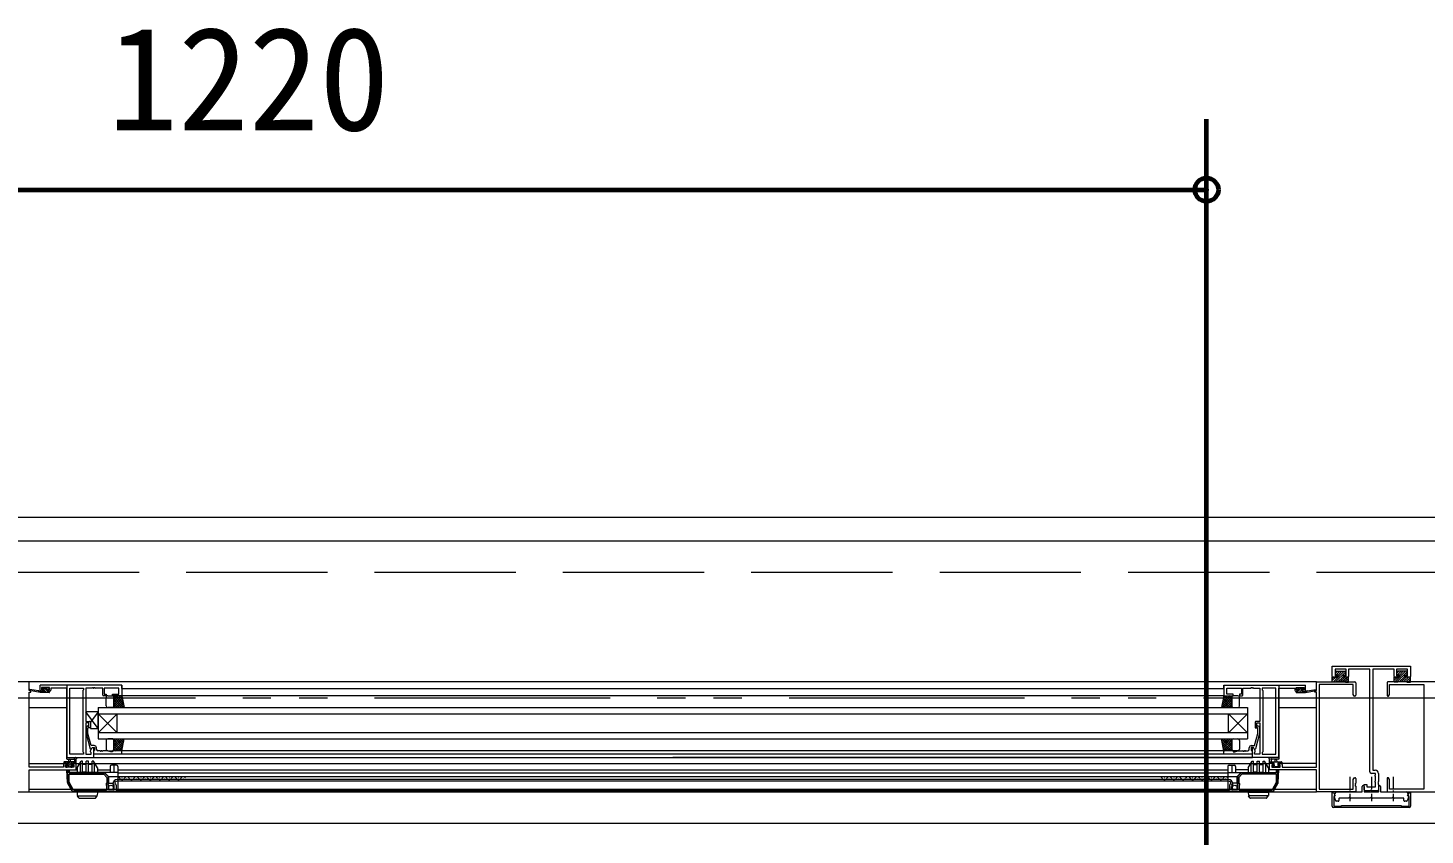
# Model space of a CAD drawing. Units: millimetres at full size, sheet at 1:30. Extents: x -16828 to 149130, y 47892 to 100313.
# Drawn here: x 12654 to 13544, y 63658 to 64172 of the extents above; entities that cross this region are included whole.
import ezdxf
from ezdxf.enums import TextEntityAlignment as Align

# ---------------------------------------------------------------- set-up
doc = ezdxf.new("R2010")
doc.units = ezdxf.units.MM
doc.header["$LTSCALE"] = 30
doc.header["$PDMODE"] = 32
doc.header["$PDSIZE"] = 15
doc.linetypes.add('DASHED3', pattern=[4, 3, -1])
doc.linetypes.add('DOUBLE_CHAIN1', pattern=[8.8, 5, -1, 0.6, -0.6, 0.6, -1])
for name, color, linetype, lineweight in [('0-1', 7, 'Continuous', 15), ('2-0_通芯', 7, 'DOUBLE_CHAIN1', 15), ('2-A_建具', 7, 'Continuous', 15), ('9-E_配管－給湯１：ＣＵＰ(Ｍ)', 1, 'Continuous', 60)]:
    doc.layers.add(name, color=color, linetype=linetype, lineweight=lineweight)
doc.styles.add('ＭＳ ゴシック', font='')
doc.styles.get('ＭＳ ゴシック').set_extended_font_data('MS Gothic')

msp = doc.modelspace()

# ---------------------------------------------------------------- linework, layer by layer
at = {"layer": '0-1'}
for p, q in [((-6110.04, 63845.86), (25484.96, 63845.86)), ((12459.96, 63665.86), (17909.96, 63665.86))]:
    msp.add_line(p, q, dxfattribs=at)
at = {"layer": '0-1', "linetype": 'DASHED3'}
msp.add_line((-925.04, 63825.86), (25384.96, 63825.86), dxfattribs=at)
at = {"layer": '2-0_通芯'}
msp.add_line((-9565.04, 63745.86), (35684.96, 63745.86), dxfattribs=at)
at = {"layer": '2-A_建具'}
for p, q in [((13484.96, 63765.86), (13534.96, 63765.86)), ((13484.96, 63759.36), (13484.96, 63765.86)), ((13485.51, 63755.81), (13492.61, 63762.66)), ((13486.92, 63755.81), (13493.64, 63762.28)), ((13486.96, 63763.93), (13486.96, 63759.86)), ((13493.96, 63763.93), (13486.96, 63763.93)), ((13486.96, 63759.86), (13488.46, 63759.86)), ((13487.16, 63761.45), (13488.37, 63762.66)), ((13487.16, 63760.76), (13487.16, 63762.16)), ((13487.43, 63760.31), (13489.78, 63762.66)), ((13487.66, 63762.66), (13493.16, 63762.66)), ((13488.71, 63760.26), (13487.66, 63760.26)), ((13488.46, 63759.86), (13488.46, 63759.36)), ((13488.71, 63760.17), (13491.2, 63762.66)), ((13488.71, 63758.86), (13488.71, 63760.26)), ((13492.46, 63759.86), (13493.96, 63759.86)), ((13492.46, 63759.36), (13492.46, 63759.86)), ((13493.04, 63760.26), (13493.66, 63760.88)), ((13493.66, 63760.76), (13493.66, 63762.16)), ((13493.96, 63759.86), (13493.96, 63763.93)), ((13495.46, 63763.93), (13495.46, 63759.36)), ((13508.99, 63763.93), (13495.46, 63763.93)), ((13508.99, 63698.66), (13508.99, 63763.93)), ((13510.92, 63763.93), (13510.92, 63699.59)), ((13524.46, 63763.93), (13510.92, 63763.93)), ((13524.46, 63759.36), (13524.46, 63763.93)), ((13524.61, 63755.81), (13531.71, 63762.66)), ((13525.96, 63763.93), (13525.96, 63759.86)), ((13532.96, 63763.93), (13525.96, 63763.93)), ((13525.96, 63759.86), (13527.46, 63759.86)), ((13526.02, 63755.81), (13532.74, 63762.28)), ((13526.26, 63761.45), (13527.47, 63762.66)), ((13526.26, 63760.76), (13526.26, 63762.16)), ((13526.53, 63760.31), (13528.88, 63762.66)), ((13532.26, 63762.66), (13526.76, 63762.66)), ((13527.46, 63759.86), (13527.46, 63759.36)), ((13527.81, 63760.17), (13530.3, 63762.66)), ((13531.46, 63759.86), (13532.96, 63759.86)), ((13531.46, 63759.36), (13531.46, 63759.86)), ((13532.14, 63760.26), (13532.76, 63760.88)), ((13532.76, 63760.76), (13532.76, 63762.16)), ((13532.96, 63759.86), (13532.96, 63763.93)), ((13534.96, 63765.86), (13534.96, 63759.36)), ((13474.96, 63755.86), (12630.46, 63755.86)), ((12654.96, 63750.36), (12654.96, 63755.86)), ((12660.85, 63750.23), (12655.31, 63751.06)), ((12713.96, 63753.86), (12661.96, 63753.86)), ((12661.96, 63750.56), (12661.96, 63753.86)), ((12662.76, 63752.36), (12662.76, 63750.86)), ((12667.96, 63752.36), (12662.76, 63752.36)), ((12662.76, 63750.86), (12663.86, 63750.86)), ((12663.65, 63752.17), (12663.15, 63751.67)), ((12663.89, 63751.23), (12663.3, 63751.82)), ((12663.36, 63751.16), (12663.7, 63751.16)), ((12664.46, 63752.26), (12663.86, 63752.26)), ((12663.86, 63750.86), (12663.86, 63750.06)), ((12667.4, 63749.06), (12664.2, 63752.26)), ((12666.06, 63749.06), (12664.23, 63750.89)), ((12666.66, 63752.06), (12664.66, 63752.06)), ((12666.65, 63751.16), (12665.75, 63752.06)), ((12666.56, 63751.16), (12667.36, 63751.16)), ((12666.56, 63750.06), (12666.56, 63751.16)), ((12667.36, 63752.26), (12666.86, 63752.26)), ((12666.86, 63750.86), (12667.96, 63750.86)), ((12666.86, 63750.06), (12666.86, 63750.86)), ((12667.66, 63751.5), (12666.9, 63752.26)), ((12667.66, 63751.46), (12667.66, 63751.96)), ((12667.96, 63750.86), (12667.96, 63752.36)), ((12668.76, 63751.93), (12668.76, 63750.56)), ((12678.96, 63751.93), (12668.76, 63751.93)), ((12678.96, 63753.86), (12678.96, 63707.86)), ((12678.96, 63707.86), (12678.96, 63751.93)), ((12680.89, 63751.93), (12689.46, 63751.93)), ((12680.89, 63709.79), (12680.89, 63751.93)), ((12689.46, 63750.86), (12689.03, 63750.43)), ((12689.46, 63751.93), (12689.46, 63750.86)), ((12690.96, 63751.93), (12690.96, 63730.76)), ((12695, 63751.93), (12690.96, 63751.93)), ((12696, 63751.93), (12695.92, 63751.93)), ((12701.76, 63751.93), (12696.92, 63751.93)), ((12701.76, 63747.56), (12701.76, 63751.93)), ((12702.76, 63751.93), (12702.76, 63748.06)), ((12712.03, 63751.93), (12702.76, 63751.93)), ((12712.03, 63748.06), (12712.03, 63751.93)), ((12713.96, 63751.66), (12713.96, 63753.86)), ((12713.96, 63753.86), (12713.96, 63747.56)), ((12713.96, 63751.66), (13064.96, 63751.66)), ((13064.96, 63751.66), (13415.96, 63751.66)), ((13415.96, 63753.86), (13467.96, 63753.86)), ((13415.96, 63751.66), (13415.96, 63753.86)), ((13415.96, 63753.86), (13415.96, 63747.56)), ((13417.89, 63751.93), (13427.16, 63751.93)), ((13417.89, 63748.06), (13417.89, 63751.93)), ((13427.16, 63751.93), (13427.16, 63748.06)), ((13428.16, 63751.93), (13433, 63751.93)), ((13428.16, 63747.56), (13428.16, 63751.93)), ((13433.92, 63751.93), (13434, 63751.93)), ((13434.92, 63751.93), (13438.96, 63751.93)), ((13438.96, 63751.93), (13438.96, 63730.76)), ((13440.46, 63751.93), (13440.46, 63750.86)), ((13449.03, 63751.93), (13440.46, 63751.93)), ((13440.46, 63750.86), (13440.89, 63750.43)), ((13449.03, 63709.79), (13449.03, 63751.93)), ((13450.96, 63753.86), (13450.96, 63707.86)), ((13450.96, 63751.93), (13461.16, 63751.93)), ((13450.96, 63707.86), (13450.96, 63751.93)), ((13461.16, 63751.93), (13461.16, 63750.56)), ((13461.96, 63752.36), (13467.16, 63752.36)), ((13461.96, 63750.86), (13461.96, 63752.36)), ((13463.06, 63750.86), (13461.96, 63750.86)), ((13462.26, 63751.5), (13463.02, 63752.26)), ((13462.26, 63751.46), (13462.26, 63751.96)), ((13462.52, 63749.06), (13465.72, 63752.26)), ((13462.56, 63752.26), (13463.06, 63752.26)), ((13463.36, 63751.16), (13462.56, 63751.16)), ((13463.06, 63750.06), (13463.06, 63750.86)), ((13463.26, 63752.06), (13465.26, 63752.06)), ((13463.27, 63751.16), (13464.17, 63752.06)), ((13463.36, 63750.06), (13463.36, 63751.16)), ((13463.86, 63749.06), (13465.69, 63750.89)), ((13465.46, 63752.26), (13466.06, 63752.26)), ((13466.03, 63751.23), (13466.62, 63751.82)), ((13466.06, 63750.86), (13466.06, 63750.06)), ((13467.16, 63750.86), (13466.06, 63750.86)), ((13466.56, 63751.16), (13466.22, 63751.16)), ((13466.27, 63752.17), (13466.77, 63751.67)), ((13467.16, 63752.36), (13467.16, 63750.86)), ((13467.96, 63750.56), (13467.96, 63753.86)), ((13469.07, 63750.23), (13474.61, 63751.06)), ((13474.96, 63755.86), (13499.46, 63755.86)), ((13474.96, 63750.36), (13474.96, 63755.86)), ((13476.59, 63754.23), (13476.59, 63687.49)), ((13498.33, 63754.23), (13476.59, 63754.23)), ((13484.96, 63758.86), (13488.71, 63758.86)), ((13484.96, 63756.73), (13487.4, 63758.86)), ((13484.96, 63757.84), (13485.98, 63758.86)), ((13487.96, 63758.86), (13485.46, 63758.86)), ((13488.52, 63755.99), (13492.11, 63759.33)), ((13490.05, 63756.11), (13493.05, 63758.86)), ((13491.43, 63756.08), (13494.47, 63758.86)), ((13495.41, 63758.86), (13492.11, 63758.86)), ((13492.71, 63755.94), (13495.41, 63758.39)), ((13494.96, 63758.86), (13492.96, 63758.86)), ((13493.41, 63755.81), (13495.41, 63755.81)), ((13494, 63755.81), (13495.41, 63756.98)), ((13495.41, 63755.81), (13495.41, 63758.86)), ((13498.33, 63747.95), (13498.33, 63754.23)), ((13499.96, 63755.36), (13499.96, 63747.36)), ((13519.96, 63755.36), (13519.96, 63747.36)), ((14364.96, 63755.86), (13520.46, 63755.86)), ((13521.59, 63754.23), (13543.33, 63754.23)), ((13521.59, 63747.95), (13521.59, 63754.23)), ((13524.51, 63758.86), (13527.81, 63758.86)), ((13524.51, 63757.12), (13526.5, 63758.86)), ((13524.51, 63758.29), (13525.08, 63758.86)), ((13526.96, 63758.86), (13524.96, 63758.86)), ((13527.62, 63755.99), (13531.21, 63759.33)), ((13529.15, 63756.11), (13532.15, 63758.86)), ((13530.53, 63756.08), (13533.57, 63758.86)), ((13534.96, 63758.86), (13531.21, 63758.86)), ((13531.81, 63755.94), (13534.96, 63758.8)), ((13534.46, 63758.86), (13531.96, 63758.86)), ((13533.1, 63755.81), (13534.96, 63757.35)), ((13543.33, 63754.23), (13543.33, 63687.49)), ((12655.96, 63750.36), (12654.96, 63750.36)), ((12654.96, 63749.36), (12655.96, 63749.36)), ((12654.96, 63701.59), (12654.96, 63749.36)), ((12661.96, 63749.06), (12655.2, 63750.47)), ((12655.96, 63749.36), (12655.96, 63750.36)), ((12661.96, 63750.06), (12661.87, 63750.07)), ((12661.96, 63749.06), (12661.96, 63750.06)), ((12664.16, 63750.06), (12661.96, 63750.06)), ((12662.01, 63749.06), (12661.96, 63749.11)), ((12667.66, 63749.06), (12661.96, 63749.06)), ((12663.36, 63749.06), (12662.36, 63750.06)), ((12664.71, 63749.06), (12663.71, 63750.06)), ((12664.16, 63750.7), (12664.16, 63750.06)), ((12668.26, 63750.06), (12666.56, 63750.06)), ((12667.94, 63749.87), (12667.77, 63750.04)), ((12667.96, 63749.36), (12667.96, 63749.76)), ((12689.03, 63750.43), (12689.03, 63711.29)), ((12703.96, 63747.06), (12702.26, 63747.06)), ((12702.76, 63748.06), (12703.96, 63748.06)), ((12703.96, 63748.06), (12703.96, 63747.06)), ((12703.96, 63740.56), (12703.96, 63746.06)), ((12704.96, 63747.06), (12707.96, 63747.06)), ((12707.96, 63748.06), (12712.03, 63748.06)), ((12707.96, 63747.06), (12707.96, 63748.06)), ((12713.96, 63747.06), (12707.96, 63747.06)), ((12708.96, 63739.56), (12708.96, 63747.06)), ((12708.96, 63742.95), (12713.07, 63747.06)), ((12708.96, 63744.36), (12711.66, 63747.06)), ((12708.96, 63745.77), (12710.25, 63747.06)), ((12708.96, 63741.53), (12714.05, 63746.62)), ((12708.96, 63746.06), (12708.96, 63740.56)), ((12708.96, 63745.87), (12715.27, 63739.56)), ((12708.96, 63740.12), (12714.28, 63745.44)), ((12708.96, 63744.46), (12713.86, 63739.56)), ((12708.96, 63743.05), (12712.45, 63739.56)), ((12709.19, 63747.06), (12715.15, 63741.1)), ((12709.82, 63739.56), (12714.52, 63744.26)), ((12710.6, 63747.06), (12714.8, 63742.86)), ((12711.23, 63739.56), (12714.76, 63743.08)), ((12712.02, 63747.06), (12714.45, 63744.63)), ((12712.65, 63739.56), (12714.99, 63741.91)), ((12713.43, 63747.06), (12714.09, 63746.4)), ((13064.96, 63747.06), (12713.46, 63747.06)), ((12713.96, 63747.06), (12715.46, 63739.56)), ((13416.46, 63747.06), (13064.96, 63747.06)), ((13415.96, 63747.06), (13414.46, 63739.56)), ((13420.96, 63745.87), (13414.65, 63739.56)), ((13420.73, 63747.06), (13414.77, 63741.1)), ((13417.27, 63739.56), (13414.93, 63741.91)), ((13419.32, 63747.06), (13415.12, 63742.86)), ((13418.69, 63739.56), (13415.16, 63743.08)), ((13420.1, 63739.56), (13415.4, 63744.26)), ((13417.9, 63747.06), (13415.47, 63744.63)), ((13420.96, 63740.12), (13415.64, 63745.44)), ((13416.49, 63747.06), (13415.83, 63746.4)), ((13420.96, 63741.53), (13415.87, 63746.62)), ((13415.96, 63747.06), (13421.96, 63747.06)), ((13420.96, 63744.46), (13416.06, 63739.56)), ((13420.96, 63742.95), (13416.84, 63747.06)), ((13420.96, 63743.05), (13417.47, 63739.56)), ((13421.96, 63748.06), (13417.89, 63748.06)), ((13420.96, 63744.36), (13418.26, 63747.06)), ((13420.96, 63745.77), (13419.67, 63747.06)), ((13420.96, 63739.56), (13420.96, 63747.06)), ((13420.96, 63746.06), (13420.96, 63740.56)), ((13421.96, 63747.06), (13421.96, 63748.06)), ((13424.96, 63747.06), (13421.96, 63747.06)), ((13425.96, 63748.06), (13425.96, 63747.06)), ((13427.16, 63748.06), (13425.96, 63748.06)), ((13425.96, 63747.06), (13427.66, 63747.06)), ((13425.96, 63740.56), (13425.96, 63746.06)), ((13440.89, 63750.43), (13440.89, 63711.29)), ((13461.66, 63750.06), (13463.36, 63750.06)), ((13461.96, 63749.36), (13461.96, 63749.76)), ((13461.98, 63749.87), (13462.15, 63750.04)), ((13462.26, 63749.06), (13467.96, 63749.06)), ((13465.21, 63749.06), (13466.21, 63750.06)), ((13465.76, 63750.7), (13465.76, 63750.06)), ((13465.76, 63750.06), (13467.96, 63750.06)), ((13466.56, 63749.06), (13467.56, 63750.06)), ((13467.9, 63749.06), (13467.96, 63749.11)), ((13467.96, 63749.06), (13474.72, 63750.47)), ((13467.96, 63750.06), (13468.04, 63750.07)), ((13467.96, 63749.06), (13467.96, 63750.06)), ((13473.96, 63750.36), (13474.96, 63750.36)), ((13473.96, 63749.36), (13473.96, 63750.36)), ((13474.96, 63749.36), (13473.96, 63749.36)), ((13474.96, 63701.59), (13474.96, 63749.36)), ((13498.96, 63746.86), (13498.33, 63747.95)), ((13499.46, 63746.86), (13498.96, 63746.86)), ((13520.46, 63746.86), (13520.96, 63746.86)), ((13520.96, 63746.86), (13521.59, 63747.95)), ((12654.96, 63739.66), (12678.96, 63739.66)), ((12698.96, 63726.26), (12690.96, 63736.76)), ((12690.96, 63736.76), (12690.96, 63730.76)), ((12698.96, 63736.76), (12690.96, 63736.76)), ((12698.96, 63736.76), (12693.96, 63730.2)), ((12698.96, 63739.56), (12698.96, 63719.56)), ((12698.96, 63739.56), (13430.96, 63739.56)), ((12698.96, 63726.26), (12698.96, 63736.76)), ((12698.96, 63735.56), (13430.96, 63735.56)), ((12710.96, 63723.56), (12698.96, 63735.56)), ((12710.96, 63735.56), (12698.96, 63723.56)), ((12707.96, 63739.56), (12704.96, 63739.56)), ((12708.96, 63741.63), (12711.03, 63739.56)), ((12708.96, 63740.22), (12709.62, 63739.56)), ((12710.96, 63723.56), (12710.96, 63735.56)), ((12714.06, 63739.56), (12715.23, 63740.73)), ((13415.86, 63739.56), (13414.69, 63740.73)), ((13420.96, 63741.63), (13418.89, 63739.56)), ((13418.96, 63723.56), (13430.96, 63735.56)), ((13418.96, 63735.56), (13430.96, 63723.56)), ((13418.96, 63723.56), (13418.96, 63735.56)), ((13420.96, 63740.22), (13420.3, 63739.56)), ((13421.96, 63739.56), (13424.96, 63739.56)), ((13430.96, 63739.56), (13430.96, 63719.56)), ((13450.96, 63739.66), (13474.96, 63739.66)), ((12690.96, 63730.76), (12693.96, 63730.76)), ((12690.96, 63730.76), (12693.46, 63730.76)), ((12690.96, 63729.76), (12690.96, 63709.79)), ((12692.96, 63729.76), (12690.96, 63729.76)), ((12691.94, 63727.69), (12691.16, 63726.91)), ((12691.16, 63726.91), (12691.16, 63722.96)), ((12692.36, 63726.41), (12692.78, 63726.84)), ((12692.36, 63723.12), (12692.36, 63726.41)), ((12692.96, 63726.56), (12692.96, 63729.76)), ((12693.96, 63726.56), (12692.96, 63726.56)), ((12693.96, 63730.76), (12693.96, 63726.26)), ((12693.96, 63730.26), (12693.96, 63726.56)), ((12693.96, 63726.26), (12698.96, 63726.26)), ((13435.96, 63730.26), (13435.96, 63726.56)), ((13435.96, 63726.56), (13436.96, 63726.56)), ((13438.96, 63730.76), (13436.46, 63730.76)), ((13436.96, 63729.76), (13438.96, 63729.76)), ((13436.96, 63726.56), (13436.96, 63729.76)), ((13437.56, 63726.41), (13437.14, 63726.84)), ((13437.56, 63723.12), (13437.56, 63726.41)), ((13437.98, 63727.69), (13438.76, 63726.91)), ((13438.76, 63726.91), (13438.76, 63722.96)), ((13438.96, 63729.76), (13438.96, 63709.79)), ((12691.16, 63722.96), (12693.77, 63713.23)), ((12694.44, 63715.36), (12692.36, 63723.12)), ((12696.26, 63715.36), (12694.44, 63715.36)), ((13430.96, 63723.56), (12698.96, 63723.56)), ((12698.96, 63719.56), (13430.96, 63719.56)), ((12703.96, 63718.56), (12703.96, 63713.06)), ((12707.96, 63719.56), (12704.96, 63719.56)), ((12708.96, 63713.25), (12715.27, 63719.56)), ((12708.96, 63714.66), (12713.86, 63719.56)), ((12708.96, 63719.56), (12708.96, 63712.06)), ((12708.96, 63716.08), (12712.45, 63719.56)), ((12708.96, 63717.49), (12711.03, 63719.56)), ((12708.96, 63718.9), (12709.62, 63719.56)), ((12708.96, 63719), (12714.28, 63713.68)), ((12708.96, 63713.06), (12708.96, 63718.56)), ((12708.96, 63717.59), (12714.05, 63712.5)), ((12708.96, 63716.18), (12713.07, 63712.06)), ((12709.19, 63712.06), (12715.15, 63718.03)), ((12709.82, 63719.56), (12714.52, 63714.86)), ((12710.6, 63712.06), (12714.8, 63716.26)), ((12711.23, 63719.56), (12714.76, 63716.04)), ((12712.65, 63719.56), (12714.99, 63717.22)), ((12713.96, 63712.06), (12715.46, 63719.56)), ((12714.06, 63719.56), (12715.23, 63718.39)), ((13415.96, 63712.06), (13414.46, 63719.56)), ((13420.96, 63713.25), (13414.65, 63719.56)), ((13415.86, 63719.56), (13414.69, 63718.39)), ((13420.73, 63712.06), (13414.77, 63718.03)), ((13417.27, 63719.56), (13414.93, 63717.22)), ((13419.32, 63712.06), (13415.12, 63716.26)), ((13418.69, 63719.56), (13415.16, 63716.04)), ((13420.1, 63719.56), (13415.4, 63714.86)), ((13420.96, 63719), (13415.64, 63713.68)), ((13420.96, 63717.59), (13415.87, 63712.5)), ((13420.96, 63714.66), (13416.06, 63719.56)), ((13420.96, 63716.18), (13416.84, 63712.06)), ((13420.96, 63716.08), (13417.47, 63719.56)), ((13420.96, 63717.49), (13418.89, 63719.56)), ((13420.96, 63718.9), (13420.3, 63719.56)), ((13420.96, 63719.56), (13420.96, 63712.06)), ((13420.96, 63713.06), (13420.96, 63718.56)), ((13421.96, 63719.56), (13424.96, 63719.56)), ((13425.96, 63718.56), (13425.96, 63713.06)), ((13433.66, 63715.36), (13435.48, 63715.36)), ((13435.48, 63715.36), (13437.56, 63723.12)), ((13438.76, 63722.96), (13436.15, 63713.23)), ((12678.96, 63707.86), (12695.96, 63707.86)), ((12678.96, 63707.86), (13064.96, 63707.86)), ((12679.23, 63706.66), (12683.19, 63706.66)), ((12680.06, 63705.06), (12680.16, 63706.21)), ((12689.46, 63709.79), (12680.89, 63709.79)), ((12681.26, 63705.06), (12681.16, 63706.21)), ((12683.76, 63706.24), (12683.76, 63705.06)), ((12684.96, 63704.16), (12684.96, 63706.84)), ((12689.03, 63711.29), (12689.46, 63710.86)), ((12689.46, 63710.86), (12689.46, 63709.79)), ((12690.96, 63709.79), (12694.46, 63709.79)), ((12694.03, 63712.1), (12695.16, 63714.06)), ((12694.03, 63711.29), (12694.03, 63712.1)), ((12694.46, 63710.86), (12694.03, 63711.29)), ((12694.25, 63712.86), (12694.47, 63712.86)), ((12694.46, 63709.79), (12694.46, 63710.86)), ((12695.16, 63714.06), (12696.46, 63714.06)), ((12695.66, 63707.86), (13064.96, 63707.86)), ((12695.96, 63714.06), (12695.96, 63707.86)), ((12695.96, 63710.06), (13433.96, 63710.06)), ((12696.46, 63714.06), (12696.46, 63712.26)), ((12697.76, 63713.06), (12697.76, 63713.86)), ((12700, 63712.06), (12698.76, 63712.06)), ((12701, 63712.06), (12700.92, 63712.06)), ((12701.18, 63711.94), (12701, 63712.06)), ((12705.04, 63712.06), (12701.92, 63712.06)), ((12704.96, 63712.06), (12707.96, 63712.06)), ((12706.96, 63711.36), (12705.04, 63712.06)), ((12707.96, 63711.36), (12706.96, 63711.36)), ((12707.96, 63712.06), (12707.96, 63711.36)), ((13421.96, 63712.06), (12707.96, 63712.06)), ((12708.96, 63714.76), (12711.66, 63712.06)), ((12708.96, 63713.35), (12710.25, 63712.06)), ((12712.02, 63712.06), (12714.45, 63714.49)), ((12713.43, 63712.06), (12714.09, 63712.72)), ((12713.96, 63710.06), (12713.96, 63711.56)), ((13064.96, 63707.86), (13434.26, 63707.86)), ((13450.96, 63707.86), (13064.96, 63707.86)), ((13417.9, 63712.06), (13415.47, 63714.49)), ((13416.49, 63712.06), (13415.83, 63712.72)), ((13415.96, 63710.06), (13415.96, 63711.56)), ((13420.96, 63714.76), (13418.26, 63712.06)), ((13420.96, 63713.35), (13419.67, 63712.06)), ((13421.96, 63712.06), (13421.96, 63711.36)), ((13424.96, 63712.06), (13421.96, 63712.06)), ((13421.96, 63711.36), (13422.96, 63711.36)), ((13422.96, 63711.36), (13424.88, 63712.06)), ((13424.88, 63712.06), (13428, 63712.06)), ((13428.73, 63711.94), (13428.92, 63712.06)), ((13428.92, 63712.06), (13429, 63712.06)), ((13429.92, 63712.06), (13431.16, 63712.06)), ((13432.16, 63713.06), (13432.16, 63713.86)), ((13434.76, 63714.06), (13433.46, 63714.06)), ((13433.46, 63714.06), (13433.46, 63712.26)), ((13433.96, 63714.06), (13433.96, 63707.86)), ((13450.96, 63707.86), (13433.96, 63707.86)), ((13435.89, 63712.1), (13434.76, 63714.06)), ((13435.67, 63712.86), (13435.45, 63712.86)), ((13435.46, 63710.86), (13435.89, 63711.29)), ((13435.46, 63709.79), (13435.46, 63710.86)), ((13438.96, 63709.79), (13435.46, 63709.79)), ((13435.89, 63711.29), (13435.89, 63712.1)), ((13440.89, 63711.29), (13440.46, 63710.86)), ((13440.46, 63710.86), (13440.46, 63709.79)), ((13440.46, 63709.79), (13449.03, 63709.79)), ((13444.96, 63704.16), (13444.96, 63706.84)), ((13446.16, 63706.24), (13446.16, 63705.06)), ((13450.69, 63706.66), (13446.73, 63706.66)), ((13448.66, 63705.06), (13448.76, 63706.21)), ((13449.86, 63705.06), (13449.76, 63706.21)), ((12654.96, 63703.86), (12679.16, 63703.86)), ((12676.86, 63701.59), (12654.96, 63701.59)), ((12654.96, 63699.96), (12685.46, 63699.96)), ((12654.96, 63685.86), (12654.96, 63699.96)), ((12676.86, 63703.36), (12676.86, 63701.59)), ((12677.06, 63704.76), (12677.06, 63704.16)), ((12684.96, 63705.06), (12677.36, 63705.06)), ((12677.36, 63703.86), (12678.56, 63705.06)), ((12678.06, 63703.06), (12679.16, 63703.06)), ((12678.06, 63701.59), (12678.06, 63703.06)), ((12683.33, 63701.59), (12678.06, 63701.59)), ((12678.16, 63704.06), (12679.46, 63704.06)), ((12678.26, 63702.07), (12678.85, 63702.66)), ((12678.26, 63702.36), (12678.26, 63701.86)), ((12679.46, 63702.66), (12678.56, 63702.66)), ((12678.56, 63701.56), (12679.06, 63701.56)), ((12678.9, 63704.06), (12679.9, 63705.06)), ((12679.39, 63691.74), (12678.96, 63699.96)), ((12679.1, 63701.57), (12679.26, 63701.72)), ((12679.16, 63703.06), (12679.16, 63703.86)), ((12679.26, 63701.76), (12681.36, 63701.76)), ((12679.3, 63701.76), (12682.6, 63705.06)), ((12679.46, 63703.27), (12681.25, 63705.06)), ((12679.46, 63704.06), (12679.46, 63702.66)), ((12680.46, 63698.04), (12680.46, 63699.96)), ((12711.46, 63698.16), (12680.46, 63698.16)), ((12680.64, 63701.76), (12681.62, 63702.74)), ((12681.56, 63701.56), (12682.16, 63701.56)), ((12681.79, 63701.56), (12682.83, 63702.6)), ((12681.86, 63704.06), (12683.86, 63704.06)), ((12681.86, 63703.12), (12681.86, 63704.06)), ((12682.16, 63703.86), (13444.96, 63703.86)), ((12682.16, 63703.86), (12682.16, 63703.06)), ((12682.16, 63703.06), (12683.33, 63703.06)), ((12682.66, 63702.66), (12682.32, 63702.66)), ((12682.37, 63701.65), (12682.87, 63702.15)), ((12682.94, 63704.06), (12683.94, 63705.06)), ((12683.33, 63703.06), (12683.33, 63701.59)), ((12684.09, 63703.86), (12684.96, 63704.73)), ((12684.26, 63697.96), (12684.26, 63698.16)), ((12684.96, 63699.96), (12684.96, 63703.86)), ((12685.46, 63701.13), (12687.96, 63705.46)), ((12685.46, 63701.13), (12685.46, 63698.16)), ((12687.36, 63704.42), (12687.36, 63698.16)), ((12688.86, 63705.46), (12687.96, 63705.46)), ((12688.86, 63698.46), (12688.86, 63705.46)), ((12691.16, 63703.36), (12688.86, 63703.36)), ((12691.16, 63698.46), (12688.86, 63698.46)), ((12691.16, 63698.46), (12691.16, 63705.46)), ((12692.76, 63705.46), (12691.16, 63705.46)), ((12692.76, 63698.46), (12692.76, 63705.46)), ((12695.06, 63703.36), (12692.76, 63703.36)), ((12692.76, 63698.46), (12695.06, 63698.46)), ((12695.06, 63698.46), (12695.06, 63705.46)), ((12695.96, 63705.46), (12695.06, 63705.46)), ((12698.46, 63701.13), (12695.96, 63705.46)), ((12696.56, 63698.16), (12696.56, 63704.42)), ((12698.46, 63701.13), (12698.46, 63698.16)), ((12698.46, 63699.96), (12706.46, 63699.96)), ((12706.46, 63701.96), (12706.46, 63698.16)), ((12710.46, 63702.96), (12707.46, 63702.96)), ((12708.96, 63702.96), (12708.96, 63698.16)), ((12711.46, 63701.96), (12711.46, 63685.86)), ((12711.46, 63699.96), (13418.46, 63699.96)), ((12711.46, 63697.96), (13418.46, 63697.96)), ((13418.46, 63701.96), (13418.46, 63685.86)), ((13418.46, 63698.16), (13449.46, 63698.16)), ((13419.46, 63702.96), (13422.46, 63702.96)), ((13420.96, 63702.96), (13420.96, 63698.16)), ((13423.46, 63701.96), (13423.46, 63698.16)), ((13431.46, 63699.96), (13423.46, 63699.96)), ((13431.46, 63701.13), (13433.96, 63705.46)), ((13431.46, 63701.13), (13431.46, 63698.16)), ((13433.36, 63698.16), (13433.36, 63704.42)), ((13433.96, 63705.46), (13434.86, 63705.46)), ((13434.86, 63698.46), (13434.86, 63705.46)), ((13434.86, 63703.36), (13437.16, 63703.36)), ((13437.16, 63698.46), (13434.86, 63698.46)), ((13437.16, 63698.46), (13437.16, 63705.46)), ((13437.16, 63705.46), (13438.76, 63705.46)), ((13438.76, 63698.46), (13438.76, 63705.46)), ((13438.76, 63703.36), (13441.06, 63703.36)), ((13438.76, 63698.46), (13441.06, 63698.46)), ((13441.06, 63698.46), (13441.06, 63705.46)), ((13441.06, 63705.46), (13441.96, 63705.46)), ((13444.46, 63701.13), (13441.96, 63705.46)), ((13442.56, 63704.42), (13442.56, 63698.16)), ((13444.46, 63701.13), (13444.46, 63698.16)), ((13474.96, 63699.96), (13444.46, 63699.96)), ((13444.96, 63705.06), (13452.56, 63705.06)), ((13447.76, 63703.86), (13444.96, 63703.86)), ((13444.96, 63699.96), (13444.96, 63703.86)), ((13445.66, 63697.96), (13445.66, 63698.16)), ((13448.06, 63704.06), (13446.06, 63704.06)), ((13446.59, 63703.06), (13446.59, 63701.59)), ((13447.76, 63703.06), (13446.59, 63703.06)), ((13446.59, 63701.59), (13451.86, 63701.59)), ((13447.55, 63701.65), (13447.05, 63702.15)), ((13447.26, 63702.66), (13447.6, 63702.66)), ((13447.76, 63703.86), (13447.76, 63703.06)), ((13448.36, 63701.56), (13447.76, 63701.56)), ((13448.06, 63703.12), (13448.06, 63704.06)), ((13450.66, 63701.76), (13448.56, 63701.76)), ((13449.46, 63698.04), (13449.46, 63699.96)), ((13450.46, 63704.06), (13450.46, 63702.66)), ((13451.76, 63704.06), (13450.46, 63704.06)), ((13450.46, 63702.66), (13451.36, 63702.66)), ((13450.53, 63691.74), (13450.96, 63699.96)), ((13474.96, 63703.86), (13450.76, 63703.86)), ((13450.76, 63703.06), (13450.76, 63703.86)), ((13451.86, 63703.06), (13450.76, 63703.06)), ((13451.36, 63701.56), (13450.86, 63701.56)), ((13451.66, 63702.36), (13451.66, 63701.86)), ((13451.86, 63701.59), (13451.86, 63703.06)), ((13452.86, 63704.76), (13452.86, 63704.16)), ((13453.06, 63703.36), (13453.06, 63701.59)), ((13453.06, 63701.59), (13474.96, 63701.59)), ((13474.96, 63685.86), (13474.96, 63699.96)), ((13512.53, 63697.66), (13509.99, 63697.66)), ((13510.92, 63699.59), (13512.46, 63699.59)), ((13512.53, 63696.6), (13512.53, 63697.66)), ((13514.46, 63697.59), (13514.46, 63692.52)), ((12682.37, 63686.36), (12679.52, 63691.29)), ((12704.06, 63691.18), (12704.06, 63690.23)), ((12705.36, 63690.16), (12705.36, 63687.16)), ((12705.49, 63691.37), (12708.21, 63691.37)), ((12705.56, 63695.56), (13424.36, 63695.56)), ((12705.56, 63687.16), (12705.56, 63690.16)), ((12708.66, 63690.63), (12708.41, 63690.57)), ((12708.52, 63689.7), (12708.95, 63690.13)), ((12709.68, 63691.37), (12710.26, 63689.96)), ((13418.96, 63693.66), (12710.96, 63693.66)), ((13418.86, 63692.66), (12711.06, 63692.66)), ((12714.02, 63694.92), (12714.22, 63694.92)), ((12717.02, 63694.16), (12717.22, 63694.16)), ((12720.02, 63694.92), (12720.22, 63694.92)), ((12723.02, 63694.16), (12723.22, 63694.16)), ((12726.02, 63694.92), (12726.22, 63694.92)), ((12729.02, 63694.16), (12729.22, 63694.16)), ((12732.02, 63694.92), (12732.22, 63694.92)), ((12735.02, 63694.16), (12735.22, 63694.16)), ((12738.02, 63694.92), (12738.22, 63694.92)), ((12741.02, 63694.16), (12741.22, 63694.16)), ((12744.02, 63694.92), (12744.22, 63694.92)), ((12747.02, 63694.16), (12747.22, 63694.16)), ((12750.02, 63694.92), (12750.22, 63694.92)), ((12753.02, 63694.16), (12753.22, 63694.16)), ((13378.02, 63694.92), (13378.22, 63694.92)), ((13381.02, 63694.16), (13381.22, 63694.16)), ((13384.02, 63694.92), (13384.22, 63694.92)), ((13387.02, 63694.16), (13387.22, 63694.16)), ((13393.02, 63694.16), (13393.22, 63694.16)), ((13396.02, 63694.92), (13396.22, 63694.92)), ((13399.02, 63694.16), (13399.22, 63694.16)), ((13402.02, 63694.92), (13402.22, 63694.92)), ((13405.02, 63694.16), (13405.22, 63694.16)), ((13408.02, 63694.92), (13408.22, 63694.92)), ((13411.02, 63694.16), (13411.22, 63694.16)), ((13414.02, 63694.92), (13414.22, 63694.92)), ((13417.02, 63694.16), (13417.22, 63694.16)), ((13420.24, 63691.37), (13419.66, 63689.96)), ((13419.66, 63689.96), (13419.66, 63686.96)), ((13421.4, 63689.7), (13420.97, 63690.13)), ((13421.26, 63690.63), (13421.51, 63690.57)), ((13424.43, 63691.37), (13421.71, 63691.37)), ((13424.36, 63687.16), (13424.36, 63690.16)), ((13425.86, 63691.18), (13425.86, 63690.23)), ((13447.55, 63686.36), (13450.4, 63691.29)), ((13496.16, 63695.38), (13496.16, 63687.74)), ((13498.33, 63693.77), (13498.96, 63694.86)), ((13498.33, 63687.49), (13498.33, 63693.77)), ((13498.96, 63694.86), (13499.46, 63694.86)), ((13499.96, 63694.36), (13499.96, 63691.32)), ((13499.96, 63690.4), (13499.96, 63690.32)), ((13499.96, 63689.4), (13499.96, 63686.36)), ((13504.16, 63686.16), (13504.16, 63689.36)), ((13504.66, 63689.86), (13504.76, 63689.86)), ((13505.26, 63689.36), (13505.26, 63686.16)), ((13505.46, 63690.66), (13506.96, 63690.66)), ((13505.46, 63687.06), (13505.46, 63690.66)), ((13506.96, 63690.66), (13506.96, 63689.06)), ((13506.96, 63689.06), (13512.53, 63689.06)), ((13509.96, 63695.38), (13509.96, 63687.74)), ((13512.37, 63696.41), (13512.53, 63696.6)), ((13512.37, 63695.91), (13512.37, 63696.41)), ((13512.53, 63695.72), (13512.37, 63695.91)), ((13512.37, 63692.61), (13512.53, 63692.8)), ((13512.37, 63692.11), (13512.37, 63692.61)), ((13512.53, 63691.92), (13512.37, 63692.11)), ((13512.53, 63692.8), (13512.53, 63695.72)), ((13512.53, 63689.06), (13512.53, 63691.92)), ((13514.46, 63692.52), (13514.34, 63692.34)), ((13514.34, 63692.34), (13514.34, 63691.79)), ((13514.34, 63691.79), (13514.46, 63691.6)), ((13514.46, 63691.52), (13514.34, 63691.34)), ((13514.34, 63691.34), (13514.34, 63690.79)), ((13514.34, 63690.79), (13514.46, 63690.6)), ((13514.46, 63691.6), (13514.46, 63691.52)), ((13514.46, 63690.6), (13514.46, 63687.06)), ((13514.66, 63686.16), (13514.66, 63689.36)), ((13515.16, 63689.86), (13515.26, 63689.86)), ((13515.76, 63689.36), (13515.76, 63686.16)), ((13519.96, 63694.36), (13519.96, 63691.32)), ((13519.96, 63690.4), (13519.96, 63690.32)), ((13519.96, 63689.4), (13519.96, 63686.36)), ((13520.96, 63694.86), (13520.46, 63694.86)), ((13521.59, 63693.77), (13520.96, 63694.86)), ((13521.59, 63687.49), (13521.59, 63693.77)), ((13523.76, 63695.38), (13523.76, 63687.74)), ((12599.96, 63685.86), (13474.96, 63685.86)), ((12654.96, 63687.49), (13474.96, 63687.49)), ((13446.58, 63686.06), (12683.34, 63686.06)), ((12698.46, 63685.66), (12685.46, 63685.66)), ((12685.46, 63685.66), (12685.58, 63683.45)), ((12685.59, 63683.36), (12698.33, 63683.36)), ((12686.51, 63682.07), (12685.63, 63683.29)), ((12686.92, 63681.86), (12697, 63681.86)), ((12687.36, 63685.86), (12687.36, 63685.66)), ((12687.86, 63685.66), (12687.86, 63685.86)), ((12696.06, 63685.66), (12696.06, 63685.86)), ((12696.56, 63685.66), (12696.56, 63685.86)), ((12697.41, 63682.07), (12698.29, 63683.29)), ((12698.46, 63685.66), (12698.34, 63683.45)), ((12709.16, 63687.16), (12705.36, 63687.16)), ((13431.46, 63685.66), (13444.46, 63685.66)), ((13431.46, 63685.66), (13431.58, 63683.45)), ((13444.33, 63683.36), (13431.59, 63683.36)), ((13432.51, 63682.07), (13431.63, 63683.29)), ((13443, 63681.86), (13432.92, 63681.86)), ((13433.36, 63685.66), (13433.36, 63685.86)), ((13433.86, 63685.66), (13433.86, 63685.86)), ((13442.06, 63685.66), (13442.06, 63685.86)), ((13442.56, 63685.86), (13442.56, 63685.66)), ((13443.41, 63682.07), (13444.29, 63683.29)), ((13444.46, 63685.66), (13444.34, 63683.45)), ((13499.46, 63685.86), (13474.96, 63685.86)), ((13476.59, 63687.49), (13498.33, 63687.49)), ((13487.24, 63680.06), (13486.19, 63682.95)), ((13486.41, 63683.56), (13486.61, 63683.67)), ((13486.76, 63683.93), (13486.76, 63684.86)), ((13488.76, 63679.86), (13487.53, 63679.86)), ((13487.76, 63685.86), (13503.86, 63685.86)), ((13489.26, 63681.56), (13489.26, 63680.36)), ((13495.49, 63681.86), (13489.56, 63681.86)), ((13496.16, 63686.74), (13496.16, 63685.54)), ((13496.16, 63684.54), (13496.16, 63679.98)), ((13509.29, 63681.86), (13496.83, 63681.86)), ((13505.56, 63685.86), (13514.36, 63685.86)), ((13509.29, 63686.56), (13505.96, 63686.56)), ((13509.48, 63686.7), (13509.29, 63686.56)), ((13509.96, 63686.74), (13509.96, 63685.54)), ((13509.96, 63684.54), (13509.96, 63679.98)), ((13510.63, 63686.56), (13510.44, 63686.7)), ((13513.96, 63686.56), (13510.63, 63686.56)), ((13523.09, 63681.86), (13510.63, 63681.86)), ((13516.06, 63685.86), (13532.16, 63685.86)), ((13520.46, 63685.86), (14364.96, 63685.86)), ((13543.33, 63687.49), (13521.59, 63687.49)), ((13523.76, 63686.74), (13523.76, 63685.54)), ((13523.76, 63684.54), (13523.76, 63679.98)), ((13530.36, 63681.86), (13524.43, 63681.86)), ((13530.66, 63680.36), (13530.66, 63681.56)), ((13532.39, 63679.86), (13531.16, 63679.86)), ((13533.73, 63682.95), (13532.68, 63680.06)), ((13533.16, 63684.86), (13533.16, 63683.93)), ((13533.31, 63683.67), (13533.51, 63683.56)), ((13533.96, 63675.86), (13485.96, 63675.86))]:
    msp.add_line(p, q, dxfattribs=at)
for points in [[(12624.96, 63860.86), (15284.96, 63860.86), (15284.96, 63845.86)], [(13492.11, 63758.86), (13492.11, 63760.26), (13493.16, 63760.26)], [(13527.81, 63758.86), (13527.81, 63760.26), (13526.76, 63760.26)], [(13531.21, 63758.86), (13531.21, 63760.26), (13532.26, 63760.26)], [(13487.41, 63755.81), (13484.96, 63755.81), (13484.96, 63758.86)], [(13526.51, 63755.81), (13524.51, 63755.81), (13524.51, 63758.86)], [(13532.51, 63755.81), (13534.96, 63755.81), (13534.96, 63758.86)], [(12682.47, 63686.56), (12679.46, 63691.78), (12679.46, 63699.96)], [(12680.36, 63699.96), (12680.36, 63697.96), (12702.86, 63697.96), (12705.36, 63695.46), (12705.36, 63691.33), (12704.91, 63690.79)], [(12705.56, 63691.57), (12705.56, 63695.56), (12702.96, 63698.16)], [(13424.36, 63691.57), (13424.36, 63695.56), (13426.96, 63698.16)], [(13449.56, 63699.96), (13449.56, 63697.96), (13427.06, 63697.96), (13424.56, 63695.46), (13424.56, 63691.33), (13425.01, 63690.79)], [(13447.45, 63686.56), (13450.46, 63691.78), (13450.46, 63699.96)], [(12682.99, 63687.46), (12680.36, 63692.02), (12680.36, 63697.06), (12702.49, 63697.06), (12704.46, 63695.09), (12704.46, 63691.66), (12704.06, 63691.18)], [(12704.26, 63689.89), (12704.26, 63686.96), (12683.86, 63686.96)], [(12705.26, 63690.46), (12705.06, 63690.46), (12705.06, 63690.86), (12705.49, 63691.37)], [(12708.16, 63690.86), (12708.16, 63690.56), (12708.96, 63690.56), (12708.96, 63687.66)], [(12709.16, 63687.16), (12709.16, 63689.36), (12708.66, 63689.36)], [(12710.26, 63689.96), (12710.26, 63686.96), (13419.66, 63686.96)], [(13424.56, 63690.16), (13424.56, 63687.16), (13420.76, 63687.16), (13420.76, 63689.36), (13421.26, 63689.36)], [(13421.76, 63690.86), (13421.76, 63690.56), (13420.96, 63690.56), (13420.96, 63687.66)], [(13424.66, 63690.46), (13424.86, 63690.46), (13424.86, 63690.86), (13424.43, 63691.37)], [(13446.93, 63687.46), (13449.56, 63692.02), (13449.56, 63697.06), (13427.43, 63697.06), (13425.46, 63695.09), (13425.46, 63691.66), (13425.86, 63691.18)], [(13425.66, 63689.89), (13425.66, 63686.96), (13446.06, 63686.96)], [(13484.96, 63676.86), (13484.96, 63685.36), (13485.76, 63685.36), (13486.87, 63683.44), (13485.96, 63682.91), (13485.96, 63676.86), (13490.96, 63676.86), (13490.96, 63677.26)], [(13490.96, 63677.26), (13528.96, 63677.26), (13528.96, 63676.86), (13533.96, 63676.86), (13533.96, 63682.91), (13533.05, 63683.44), (13534.16, 63685.36), (13534.96, 63685.36), (13534.96, 63676.86)]]:
    msp.add_lwpolyline(points, dxfattribs=at)
for centre in [(12707.01, 63688.64), (13422.91, 63688.64)]:
    msp.add_circle(centre, 1.45, dxfattribs=at)
for centre, radius, start, end in [((13487.66, 63762.16), 0.5, 90, 180), ((13487.66, 63760.76), 0.5, 180, 270), ((13493.16, 63762.16), 0.5, 0, 90), ((13493.16, 63760.76), 0.5, 270, 0), ((13526.76, 63762.16), 0.5, 90, 180), ((13526.76, 63760.76), 0.5, 180, 270), ((13532.26, 63762.16), 0.5, 0, 90), ((13532.26, 63760.76), 0.5, 270, 0), ((12655.26, 63750.76), 0.3, 81.55064, 258.25019), ((12663.36, 63751.46), 0.3, 135, 270), ((12663.86, 63751.96), 0.3, 90, 135), ((12663.7, 63751.46), 0.3, 270, 326.94427), ((12664.16, 63751.16), 0.25, 303.05573, 146.94427), ((12664.46, 63750.7), 0.3, 123.05573, 180), ((12664.46, 63752.06), 0.2, 0, 90), ((12666.86, 63752.06), 0.2, 90, 180), ((12667.36, 63751.96), 0.3, 0, 90), ((12667.36, 63751.46), 0.3, 270, 359.99999), ((12695, 63752.13), 0.2, 270, 336.42182), ((12695.46, 63751.93), 0.3, 23.57818, 156.42182), ((12695.92, 63752.13), 0.2, 203.57818, 270), ((12696, 63752.13), 0.2, 270, 336.42182), ((12696.46, 63751.93), 0.3, 23.57818, 156.42182), ((12696.92, 63752.13), 0.2, 203.57818, 270), ((13433, 63752.13), 0.2, 270, 336.42182), ((13433.46, 63751.93), 0.3, 23.57818, 156.42182), ((13433.92, 63752.13), 0.2, 203.57818, 270), ((13434, 63752.13), 0.2, 270, 336.42182), ((13434.46, 63751.93), 0.3, 23.57818, 156.42182), ((13434.92, 63752.13), 0.2, 203.57818, 270), ((13462.56, 63751.96), 0.3, 90, 180), ((13462.56, 63751.46), 0.3, 180, 270), ((13463.06, 63752.06), 0.2, 0, 90), ((13465.46, 63752.06), 0.2, 90, 180), ((13465.76, 63751.16), 0.25, 33.05573, 236.94427), ((13465.46, 63750.7), 0.3, 0, 56.94427), ((13466.22, 63751.46), 0.3, 213.05573, 270), ((13466.06, 63751.96), 0.3, 45, 90), ((13466.56, 63751.46), 0.3, 270, 45), ((13474.66, 63750.76), 0.3, 281.74981, 98.44936), ((13485.46, 63759.36), 0.5, 180, 270), ((13490.39, 63741.11), 15, 89.94259, 101.47842), ((13487.96, 63759.36), 0.5, 270, 0), ((13490.42, 63741.11), 15, 78.52158, 90.05735), ((13492.96, 63759.36), 0.5, 180, 270), ((13494.96, 63759.36), 0.5, 270, 0), ((13499.46, 63755.36), 0.5, 0, 90), ((13520.46, 63755.36), 0.5, 90, 180), ((13524.96, 63759.36), 0.5, 180, 270), ((13529.49, 63741.11), 15, 89.94259, 101.47842), ((13526.96, 63759.36), 0.5, 270, 0), ((13529.52, 63741.11), 15, 78.52158, 90.05735), ((13531.96, 63759.36), 0.5, 180, 270), ((13534.46, 63759.36), 0.5, 270, 0), ((12660.8, 63749.94), 0.3, 21.55064, 81.55064), ((12661.36, 63750.16), 0.3, 201.55064, 320.80246), ((12661.83, 63749.78), 0.3, 80.80246, 140.80246), ((12662.46, 63750.56), 0.5, 180, 270), ((12667.66, 63749.76), 0.3, 0, 90), ((12667.66, 63749.36), 0.3, 270, 359.99999), ((12668.26, 63750.56), 0.5, 270, 0), ((12702.26, 63747.56), 0.5, 180, 270), ((12704.96, 63746.06), 1, 89.9999, 179.9999), ((12707.96, 63746.06), 1, 359.9999, 89.9999), ((12713.46, 63747.56), 0.5, 270, 0), ((13416.46, 63747.56), 0.5, 180, 270), ((13421.96, 63746.06), 1, 90.0001, 180.0001), ((13424.96, 63746.06), 1, 0.0001, 90.0001), ((13427.66, 63747.56), 0.5, 270, 0), ((13461.66, 63750.56), 0.5, 180, 270), ((13462.26, 63749.76), 0.3, 90, 180), ((13462.26, 63749.36), 0.3, 180, 270), ((13467.46, 63750.56), 0.5, 270, 0), ((13468.09, 63749.78), 0.3, 39.19754, 99.19754), ((13468.56, 63750.16), 0.3, 219.19754, 338.44936), ((13469.12, 63749.94), 0.3, 98.44936, 158.44936), ((13499.46, 63747.36), 0.5, 270, 0), ((13520.46, 63747.36), 0.5, 180, 270), ((12704.96, 63740.56), 1, 179.9999, 269.9999), ((12707.96, 63740.56), 1, 269.9999, 359.9999), ((13421.96, 63740.56), 1, 180.0001, 270.0001), ((13424.96, 63740.56), 1, 270.0001, 0.0001), ((12692.36, 63727.26), 0.6, 315, 135), ((12693.46, 63730.26), 0.5, 0, 90), ((13436.46, 63730.26), 0.5, 90, 180), ((13437.56, 63727.26), 0.6, 45, 225), ((12696.26, 63713.86), 1.5, 0, 90), ((12704.96, 63718.56), 1, 90.0001, 180.0001), ((12707.96, 63718.56), 1, 0.0001, 90.0001), ((13421.96, 63718.56), 1, 89.9999, 179.9999), ((13424.96, 63718.56), 1, 359.9999, 89.9999), ((13433.66, 63713.86), 1.5, 90, 180), ((12679.23, 63707.26), 0.6, 89.95977, 269.95977), ((12680.66, 63706.16), 0.5, 5.09207, 174.90793), ((12683.19, 63706.96), 0.3, 269.95977, 340.81024), ((12683.76, 63706.76), 0.3, 300, 160.81024), ((12684.06, 63706.24), 0.3, 120, 180), ((12684.39, 63707.56), 0.3, 40.52878, 90), ((12684.85, 63707.95), 0.3, 220.52878, 280.52878), ((12684.96, 63707.36), 0.3, 300, 100.52878), ((12685.26, 63706.84), 0.3, 120, 180), ((12694.25, 63713.36), 0.5, 195, 270), ((12696.26, 63711.76), 0.3, 90, 180), ((12696.26, 63712.26), 0.2, 270, 0), ((12698.76, 63713.06), 1, 180, 270), ((12700, 63711.86), 0.2, 23.57818, 90), ((12700.46, 63712.06), 0.3, 203.57818, 336.42182), ((12700.92, 63711.86), 0.2, 90, 156.42182), ((12701.46, 63712.06), 0.3, 203.57818, 336.42182), ((12701.92, 63711.86), 0.2, 90, 156.42182), ((12704.96, 63713.06), 1, 180.0001, 270.0001), ((12707.96, 63713.06), 1, 270.0001, 0.0001), ((12713.46, 63711.56), 0.5, 0, 90), ((13416.46, 63711.56), 0.5, 90, 180), ((13421.96, 63713.06), 1, 179.9999, 269.9999), ((13424.96, 63713.06), 1, 269.9999, 359.9999), ((13428, 63711.86), 0.2, 23.57818, 90), ((13428.46, 63712.06), 0.3, 203.57818, 336.42182), ((13429, 63711.86), 0.2, 23.57818, 90), ((13429.46, 63712.06), 0.3, 203.57818, 336.42182), ((13429.92, 63711.86), 0.2, 90, 156.42182), ((13431.16, 63713.06), 1, 270, 0), ((13433.66, 63712.26), 0.2, 180, 270), ((13433.66, 63711.76), 0.3, 0, 90), ((13435.67, 63713.36), 0.5, 270, 345), ((13444.96, 63707.36), 0.3, 79.47122, 240), ((13444.66, 63706.84), 0.3, 0, 60), ((13445.07, 63707.95), 0.3, 259.47122, 319.47122), ((13445.53, 63707.56), 0.3, 90, 139.47122), ((13446.16, 63706.76), 0.3, 19.18976, 240), ((13445.86, 63706.24), 0.3, 0, 60), ((13446.73, 63706.96), 0.3, 199.18976, 270.04023), ((13449.26, 63706.16), 0.5, 5.09207, 174.90793), ((13450.69, 63707.26), 0.6, 270.04023, 90.04023), ((12677.36, 63703.36), 0.5, 90, 180), ((12677.36, 63704.76), 0.3, 90, 180), ((12677.36, 63704.16), 0.3, 180, 270), ((12677.96, 63704.06), 0.2, 270, 359.99999), ((12678.56, 63702.36), 0.3, 90, 180), ((12678.56, 63701.86), 0.3, 180, 270), ((12679.06, 63701.76), 0.2, 270, 359.99999), ((12681.56, 63701.76), 0.2, 180, 270), ((12681.86, 63702.66), 0.25, 123.05573, 326.94427), ((12681.56, 63703.12), 0.3, 303.05573, 359.99999), ((12682.32, 63702.36), 0.3, 90, 146.94427), ((12682.16, 63701.86), 0.3, 270, 315), ((12682.66, 63702.36), 0.3, 315, 90), ((12684.06, 63704.06), 0.2, 180, 270), ((12684.66, 63704.16), 0.3, 270, 359.99999), ((12707.46, 63701.96), 1, 90, 180), ((12710.46, 63701.96), 1, 0, 90), ((13419.46, 63701.96), 1, 90, 180), ((13422.46, 63701.96), 1, 0, 90), ((13445.26, 63704.16), 0.3, 180, 270), ((13445.86, 63704.06), 0.2, 270, 359.99999), ((13447.26, 63702.36), 0.3, 90, 225), ((13447.76, 63701.86), 0.3, 225, 270), ((13447.6, 63702.36), 0.3, 33.05573, 90), ((13448.06, 63702.66), 0.25, 213.05573, 56.94427), ((13448.36, 63703.12), 0.3, 180, 236.94427), ((13448.36, 63701.76), 0.2, 270, 359.99999), ((13450.86, 63701.76), 0.2, 180, 270), ((13451.36, 63702.36), 0.3, 0, 90), ((13451.36, 63701.86), 0.3, 270, 359.99999), ((13451.96, 63704.06), 0.2, 180, 270), ((13452.56, 63704.76), 0.3, 0, 90), ((13452.56, 63704.16), 0.3, 270, 359.99999), ((13452.56, 63703.36), 0.5, 0, 90), ((13509.99, 63698.66), 1, 180, 270), ((13512.46, 63697.59), 2, 0, 90), ((12680.39, 63691.79), 1, 183, 210), ((12704.26, 63690.23), 0.2, 180, 240), ((12704.06, 63689.89), 0.2, 0, 60), ((12705.06, 63690.66), 0.2, 140, 270), ((12705.06, 63690.16), 0.3, 0, 90), ((12705.26, 63690.16), 0.3, 0, 90), ((12705.26, 63691.57), 0.3, 320, 359.99999), ((12710.96, 63690.86), 2.8, 90, 180), ((12711.06, 63690.76), 2.9, 90, 180), ((12708.36, 63690.76), 0.2, 180, 285), ((12708.66, 63689.56), 0.2, 135, 270), ((12708.74, 63690.34), 0.3, 315, 105), ((12710.04, 63691.72), 0.5, 136.86773, 224.6572), ((12711.06, 63690.76), 1.9, 90, 136.86773), ((12711.12, 63693.7), 1.72, 29.20254, 78.5883), ((12714.12, 63695.38), 1.72, 209.20254, 330.79746), ((12717.12, 63693.7), 1.72, 29.20254, 150.79746), ((12720.12, 63695.38), 1.72, 209.20254, 330.79746), ((12723.12, 63693.7), 1.72, 29.20254, 150.79746), ((12726.12, 63695.38), 1.72, 209.20254, 330.79746), ((12729.12, 63693.7), 1.72, 29.20254, 150.79746), ((12732.12, 63695.38), 1.72, 209.20254, 330.79746), ((12735.12, 63693.7), 1.72, 29.20254, 150.79746), ((12738.12, 63695.38), 1.72, 209.20254, 330.79746), ((12741.12, 63693.7), 1.72, 29.20254, 150.79746), ((12744.12, 63695.38), 1.72, 209.20254, 330.79746), ((12747.12, 63693.7), 1.72, 29.20254, 150.79746), ((12750.12, 63695.38), 1.72, 209.20254, 330.79746), ((12753.12, 63693.7), 1.72, 38.75888, 150.79746), ((13375.12, 63693.7), 1.72, 29.20254, 75.16435), ((13378.12, 63695.38), 1.72, 209.20254, 330.79746), ((13381.12, 63693.7), 1.72, 29.20254, 150.79746), ((13384.12, 63695.38), 1.72, 209.20254, 330.79746), ((13387.12, 63693.7), 1.72, 29.20254, 150.79746), ((13390.12, 63695.38), 1.72, 209.20254, 330.79746), ((13393.12, 63693.7), 1.72, 29.20254, 150.79746), ((13396.12, 63695.38), 1.72, 209.20254, 330.79746), ((13399.12, 63693.7), 1.72, 29.20254, 150.79746), ((13402.12, 63695.38), 1.72, 209.20254, 330.79746), ((13405.12, 63693.7), 1.72, 29.20254, 150.79746), ((13408.12, 63695.38), 1.72, 209.20254, 330.79746), ((13411.12, 63693.7), 1.72, 29.20254, 150.79746), ((13414.12, 63695.38), 1.72, 209.20254, 330.79746), ((13417.12, 63693.7), 1.72, 38.7592, 150.79746), ((13418.86, 63690.76), 2.9, 0, 90), ((13418.86, 63690.76), 1.9, 43.13227, 90), ((13418.96, 63690.86), 2.8, 0, 90), ((13419.88, 63691.72), 0.5, 315.3428, 43.13227), ((13421.18, 63690.34), 0.3, 75, 225), ((13421.26, 63689.56), 0.2, 270, 45), ((13421.56, 63690.76), 0.2, 255, 0), ((13424.66, 63691.57), 0.3, 180, 220), ((13424.66, 63690.16), 0.3, 90, 180), ((13424.86, 63690.16), 0.3, 90, 180), ((13424.86, 63690.66), 0.2, 270, 40), ((13425.86, 63689.89), 0.2, 120, 180), ((13425.66, 63690.23), 0.2, 300, 0), ((13449.53, 63691.79), 1, 330, 357), ((13499.46, 63694.36), 0.5, 0, 90), ((13499.96, 63690.86), 0.3, 113.57818, 246.42182), ((13499.96, 63689.86), 0.3, 113.57818, 246.42182), ((13499.76, 63691.32), 0.2, 293.57818, 0), ((13499.76, 63690.4), 0.2, 0, 66.42182), ((13499.76, 63690.32), 0.2, 293.57818, 0), ((13499.76, 63689.4), 0.2, 0, 66.42182), ((13504.66, 63689.36), 0.5, 90, 180), ((13504.76, 63689.36), 0.5, 0, 90), ((13515.16, 63689.36), 0.5, 90, 180), ((13515.26, 63689.36), 0.5, 0, 90), ((13520.46, 63694.36), 0.5, 90, 180), ((13520.16, 63691.32), 0.2, 180, 246.42182), ((13520.16, 63690.4), 0.2, 113.57818, 180), ((13520.16, 63690.32), 0.2, 180, 246.42182), ((13520.16, 63689.4), 0.2, 113.57818, 180), ((13519.96, 63690.86), 0.3, 293.57818, 66.42182), ((13519.96, 63689.86), 0.3, 293.57818, 66.42182), ((12683.24, 63686.86), 1, 210, 270), ((12683.34, 63687.06), 1, 210, 270), ((12683.86, 63687.96), 1, 210, 270), ((12685.88, 63683.46), 0.3, 183, 215.71895), ((12686.92, 63682.36), 0.5, 215.71895, 270), ((12697, 63682.36), 0.5, 270, 324.28105), ((12698.04, 63683.46), 0.3, 324.28105, 357), ((12708.46, 63687.66), 0.5, 270, 359.99999), ((13421.46, 63687.66), 0.5, 180, 270), ((13431.88, 63683.46), 0.3, 183, 215.71895), ((13432.92, 63682.36), 0.5, 215.71895, 270), ((13443, 63682.36), 0.5, 270, 324.28105), ((13444.04, 63683.46), 0.3, 324.28105, 357), ((13446.06, 63687.96), 1, 270, 330), ((13446.58, 63687.06), 1, 270, 330), ((13446.68, 63686.86), 1, 270, 330), ((13486.66, 63683.13), 0.5, 119.99993, 199.99625), ((13486.46, 63683.93), 0.3, 300.02532, 359.99709), ((13487.76, 63684.86), 1, 90, 180), ((13487.53, 63680.16), 0.3, 199.9968, 270), ((13488.76, 63680.36), 0.5, 270, 359.99999), ((13489.56, 63681.56), 0.3, 90, 180), ((13495.49, 63682.06), 0.2, 270, 343.39706), ((13496.16, 63681.86), 0.5, 16.6061, 163.4019), ((13496.83, 63682.06), 0.2, 196.60294, 270), ((13499.46, 63686.36), 0.5, 270, 0), ((13503.86, 63686.16), 0.3, 270, 0), ((13505.56, 63686.16), 0.3, 180, 270), ((13505.96, 63687.06), 0.5, 180, 270), ((13509.29, 63682.06), 0.2, 270, 343.39706), ((13509.96, 63686.56), 0.5, 16.60155, 163.39845), ((13509.96, 63681.86), 0.5, 16.5981, 163.3939), ((13510.63, 63682.06), 0.2, 196.60294, 270), ((13513.96, 63687.06), 0.5, 270, 0), ((13514.36, 63686.16), 0.3, 270, 0), ((13516.06, 63686.16), 0.3, 180, 270), ((13520.46, 63686.36), 0.5, 180, 270), ((13523.09, 63682.06), 0.2, 270, 343.39706), ((13523.76, 63681.86), 0.5, 16.5981, 163.3939), ((13524.43, 63682.06), 0.2, 196.60294, 270), ((13530.36, 63681.56), 0.3, 0, 90), ((13531.16, 63680.36), 0.5, 180, 270), ((13532.16, 63684.86), 1, 0, 90), ((13532.39, 63680.16), 0.3, 270, 339.98725), ((13533.46, 63683.93), 0.3, 180, 240.01506), ((13533.26, 63683.13), 0.5, 340.00375, 60.00007), ((13485.96, 63676.86), 1, 180.00087, 270), ((13533.96, 63676.86), 1, 270, 0)]:
    msp.add_arc(centre, radius, start, end, dxfattribs=at)
at = {"layer": '9-E_配管－給湯１：ＣＵＰ(Ｍ)'}
for p, q in [((13404.96, 63435.86), (13404.96, 64114.37)), ((12184.96, 64069.37), (13404.96, 64069.37))]:
    msp.add_line(p, q, dxfattribs=at)
msp.add_point((13404.96, 64069.37), dxfattribs=at)

# ---------------------------------------------------------------- texts
at = {"layer": '9-E_配管－給湯１：ＣＵＰ(Ｍ)', "style": 'ＭＳ ゴシック'}
msp.add_text('1220', height=65.98, dxfattribs=at).set_placement((12704.96, 64087.37), align=Align.BOTTOM_LEFT)

doc.saveas('drawing.dxf')
